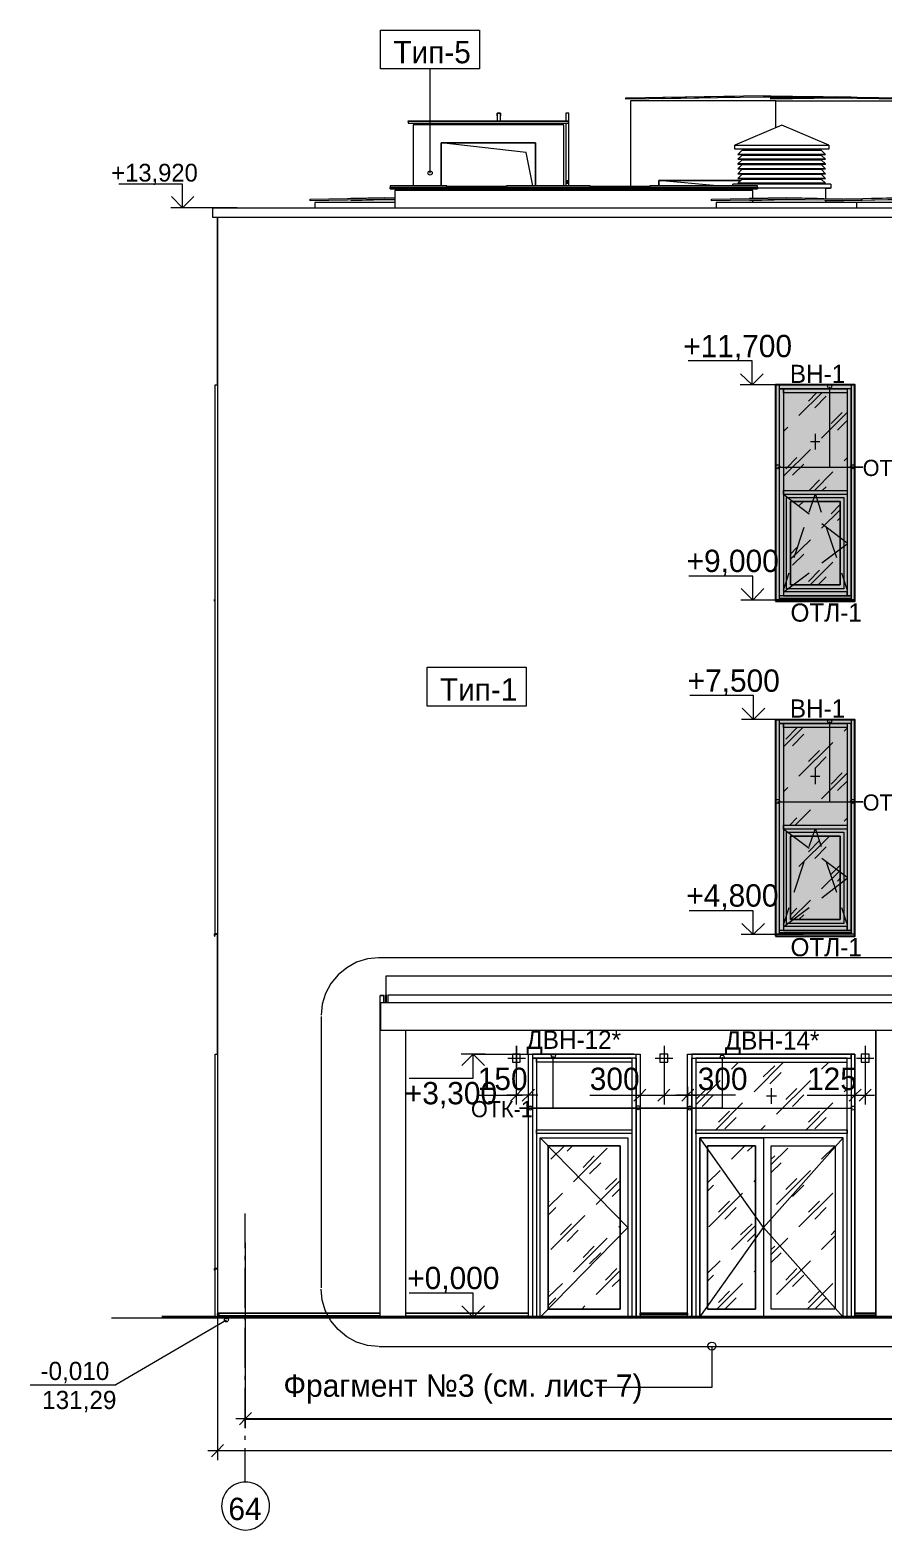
# Model space of a CAD drawing. Header units: millimetres. Extents: x 2294 to 908349, y -83289 to 219220.
# Drawn here: x 311708 to 322409, y 90646 to 109470 of the extents above; entities that cross this region are included whole.
import ezdxf

# ---------------------------------------------------------------- set-up
doc = ezdxf.new("R2010")
doc.units = ezdxf.units.MM
doc.layers.add('PDF _Геометрия', color=7, linetype='Continuous')
doc.layers.add('PDF _Текст', color=7, linetype='Continuous')

msp = doc.modelspace()

# ---------------------------------------------------------------- hatches: boundary and pattern name
at = {"transparency": 33554551}
h = msp.add_hatch(color=3, dxfattribs=at)
h.dxf.hatch_style = 1
h.paths.add_polyline_path([(321059.1, 102303.7), (322058.1, 102303.7), (322058.1, 105017.1), (321059.1, 105017.1)])
h = msp.add_hatch(color=3, dxfattribs=at)
h.dxf.hatch_style = 1
h.paths.add_polyline_path([(321059.1, 98100.2), (322058.1, 98100.2), (322058.1, 100813.6), (321059.1, 100813.6)])

# ---------------------------------------------------------------- linework, layer by layer
for points in [[(321059.1, 102303.7), (322058.1, 102303.7), (322058.1, 105017.1), (321059.1, 105017.1)], [(321059.1, 98100.2), (322058.1, 98100.2), (322058.1, 100813.6), (321059.1, 100813.6)]]:
    msp.add_lwpolyline(points, close=True)
msp.add_lwpolyline([(314408.9, 92042.7), (340708.9, 92042.7)])
at = {"layer": 'PDF _Геометрия', "lineweight": 9}
for points in [[(316106.4, 109470.2), (317346.7, 109470.2), (317346.7, 108983.4), (316106.4, 108983.4)], [(319183.8, 108619.4), (320906.7, 108649), (321004, 108644.8), (321816.8, 108632.1), (322625.3, 108619.4), (322625.3, 108602.5), (321816.8, 108615.2), (321004, 108602.5), (321004, 108619.4), (321816.8, 108632.1), (321147.9, 108623.6), (321004, 108627.9), (320906.7, 108627.9), (319183.8, 108602.5)], [(318464.2, 108323.1), (316453.5, 108323.1), (316453.5, 108331.5), (318464.2, 108331.5)], [(316868.3, 108052.2), (316868.3, 107514.6), (316868.3, 108052.2), (318049.3, 108052.2), (318049.3, 107514.6), (318049.3, 108052.2)], [(320551.1, 108026.8), (321727.9, 108026.8), (321727.9, 107976), (320551.1, 107976)], [(320834.7, 107976), (320834.7, 107959)], [(320834.7, 107908.2), (320834.7, 107895.5)], [(320923.6, 107895.5), (320923.6, 107908.2)], [(321355.4, 107976), (321355.4, 107959)], [(321355.4, 107908.2), (321355.4, 107895.5)], [(321448.5, 107895.5), (321448.5, 107908.2)], [(320589.2, 107789.7), (320589.2, 107785.5), (321689.8, 107785.5), (321689.8, 107789.7)], [(320834.7, 107849), (320834.7, 107836.3)], [(320834.7, 107785.5), (320834.7, 107777)], [(320834.7, 107726.2), (320834.7, 107717.7)], [(320923.6, 107836.3), (320923.6, 107849)], [(320923.6, 107777), (320923.6, 107785.5)], [(320923.6, 107717.7), (320923.6, 107726.2)], [(321355.4, 107849), (321355.4, 107836.3)], [(321355.4, 107785.5), (321355.4, 107777)], [(321355.4, 107726.2), (321355.4, 107717.7)], [(321448.5, 107836.3), (321448.5, 107849)], [(321448.5, 107777), (321448.5, 107785.5)], [(321448.5, 107717.7), (321448.5, 107726.2)], [(316224.9, 107497.6), (320834.7, 107497.6), (320834.7, 107514.6), (319484.4, 107514.6), (319484.4, 107506.1), (318735.1, 107506.1), (318735.1, 107514.6), (317685.3, 107514.6), (317685.3, 107506.1), (316936.1, 107506.1), (316936.1, 107514.6), (316224.9, 107514.6)], [(318468.4, 107552.7), (318468.4, 107569.6), (318468.4, 107573.8), (318464.2, 107573.8), (318464.2, 107578.1), (318438.8, 107578.1), (318434.6, 107578.1), (318434.6, 107573.8), (318430.3, 107573.8), (318430.3, 107569.6), (318430.3, 107552.7), (318434.6, 107548.4), (318438.8, 107548.4), (318464.2, 107548.4), (318468.4, 107548.4)], [(318434.6, 107569.6), (318434.6, 107573.8), (318438.8, 107573.8), (318464.2, 107573.8), (318464.2, 107569.6), (318464.2, 107552.7), (318438.8, 107552.7), (318434.6, 107552.7)], [(319598.6, 107582.3), (319598.6, 107514.6), (319598.6, 107582.3), (320623, 107582.3)], [(320834.7, 107666.9), (320834.7, 107658.5)], [(320834.7, 107607.7), (320834.7, 107595)], [(320923.6, 107658.5), (320923.6, 107666.9)], [(320923.6, 107595), (320923.6, 107607.7)], [(321355.4, 107666.9), (321355.4, 107658.5)], [(321355.4, 107607.7), (321355.4, 107595)], [(321448.5, 107658.5), (321448.5, 107666.9)], [(321448.5, 107595), (321448.5, 107607.7)], [(316284.2, 107357.9), (316161.4, 107362.2)], [(316161.4, 107341), (316284.2, 107336.8)], [(316868.3, 107455.3), (316868.3, 107476.5)], [(318049.3, 107476.5), (318049.3, 107455.3)], [(319598.6, 107455.3), (319598.6, 107476.5)], [(321986.1, 104966.3), (321135.2, 104966.3), (321109.8, 104966.3), (321109.8, 105017.1), (321135.2, 105017.1), (321986.1, 105017.1), (322011.5, 105017.1), (322011.5, 104966.3)], [(321960.7, 104915.5), (321160.6, 104915.5), (321160.6, 104966.3), (321960.7, 104966.3)], [(321960.7, 103641.3), (321160.6, 103641.3), (321160.6, 103692.1), (321960.7, 103692.1)], [(321198.7, 103603.2), (321918.4, 103603.2), (321918.4, 102456.1), (321198.7, 102456.1)], [(321918.4, 103603.2), (321918.4, 102456.1), (321198.7, 102456.1), (321198.7, 103603.2)], [(321871.8, 103552.4), (321249.5, 103552.4), (321249.5, 102506.8), (321871.8, 102506.8)], [(321249.5, 102506.8), (321249.5, 103552.4), (321871.8, 103552.4), (321871.8, 102506.8)], [(316690.5, 101474), (317930.8, 101474), (317930.8, 100982.9), (316690.5, 100982.9)], [(321986.1, 100767.1), (321135.2, 100767.1), (321109.8, 100767.1), (321109.8, 100817.9), (321135.2, 100817.9), (321986.1, 100817.9), (322011.5, 100817.9), (322011.5, 100767.1)], [(321960.7, 100716.3), (321160.6, 100716.3), (321160.6, 100767.1), (321960.7, 100767.1)], [(321960.7, 99442.1), (321160.6, 99442.1), (321160.6, 99492.9), (321960.7, 99492.9)], [(321198.7, 99404), (321918.4, 99404), (321918.4, 98256.9), (321198.7, 98256.9)], [(321918.4, 99404), (321918.4, 98256.9), (321198.7, 98256.9), (321198.7, 99404)], [(321871.8, 99353.2), (321249.5, 99353.2), (321249.5, 98307.7), (321871.8, 98307.7)], [(321249.5, 98307.7), (321249.5, 99353.2), (321871.8, 99353.2), (321871.8, 98307.7)], [(314027.9, 98104.5), (314023.7, 98104.5), (314023.7, 98125.6), (314061.8, 98129.9), (314023.7, 98125.6), (314023.7, 98100.2), (314027.9, 98100.2), (314032.2, 98108.7)], [(316148.7, 97355.2), (316102.1, 97355.2)], [(322320.5, 96919.2), (322320.5, 93316.9)], [(317858.9, 96618.7), (317761.5, 96618.7), (317761.5, 96517.1), (317858.9, 96517.1)], [(317960.5, 93316.9), (317960.5, 95640.8), (317960.5, 96542.5), (317960.5, 96618.7), (318011.2, 96618.7), (318011.2, 96542.5), (318011.2, 95640.8), (318011.2, 93316.9)], [(319708.7, 96618.7), (319611.3, 96618.7), (319611.3, 96517.1), (319708.7, 96517.1)], [(322235.8, 96618.7), (322134.2, 96618.7), (322134.2, 96517.1), (322235.8, 96517.1)], [(318062, 96567.9), (319260, 96567.9), (319260, 96517.1), (318062, 96517.1)], [(318062, 95666.2), (319260, 95666.2), (319260, 95619.7), (318062, 95619.7)], [(321960.7, 95619.7), (320060, 95619.7), (320060, 95666.2), (321960.7, 95666.2)], [(318108.6, 95568.9), (319209.2, 95568.9), (319209.2, 93316.9), (318108.6, 93316.9)], [(319111.8, 95467.3), (319111.8, 93418.5), (318210.2, 93418.5), (318210.2, 95467.3)], [(318210.2, 95467.3), (318210.2, 93418.5), (319111.8, 93418.5), (319111.8, 95467.3)], [(320809.3, 95467.3), (320208.2, 95467.3), (320208.2, 93418.5), (320809.3, 93418.5)], [(321909.9, 93316.9), (321909.9, 95568.9), (320910.9, 95568.9), (320910.9, 93316.9)], [(321808.3, 93418.5), (321008.3, 93418.5), (321008.3, 95467.3), (321808.3, 95467.3)], [(314027.9, 93905.3), (314023.7, 93905.3), (314023.7, 93926.4), (314061.8, 93930.7), (314023.7, 93926.4), (314023.7, 93901), (314027.9, 93901), (314032.2, 93909.5)], [(314061.8, 93350.7), (314061.8, 93363.4), (314066, 93367.7), (314061.8, 93367.7), (314061.8, 93346.5), (314066, 93346.5), (314070.3, 93350.7), (314070.3, 93355)], [(314311.6, 93316.9), (314311.6, 93333.8)], [(319361.6, 93367.7), (319958.5, 93367.7)], [(319958.5, 93346.5), (319361.6, 93346.5), (319361.6, 93367.7), (319958.5, 93367.7)]]:
    msp.add_lwpolyline(points, close=True, dxfattribs=at)
for points in [[(316728.6, 107675.4), (316728.6, 108983.4)], [(319649.4, 108627.9), (320551.1, 108640.6)], [(320551.1, 108623.6), (319649.4, 108606.7)], [(321308.8, 108640.6), (322011.5, 108632.1)], [(321063.3, 108581.3), (319243.1, 108581.3), (319243.1, 107506.1)], [(321063.3, 108246.9), (321063.3, 108581.3), (322460.2, 108581.3), (322566, 108581.3), (322566, 107357.9), (322566, 108352.7)], [(322011.5, 108610.9), (321816.8, 108615.2)], [(316453.5, 108323.1), (316453.5, 108301.9), (318464.2, 108301.9), (318464.2, 108323.1)], [(316453.5, 108314.6), (316453.5, 108301.9), (318464.2, 108301.9), (318464.2, 108314.6)], [(318404.9, 107514.6), (318404.9, 108280.7), (316517, 108280.7), (316517, 107514.6)], [(317571, 108395), (317571, 108420.4), (317571, 108424.7), (317575.2, 108424.7), (317579.5, 108424.7), (317575.2, 108424.7), (317571, 108424.7), (317571, 108420.4), (317571, 108331.5)], [(317571, 108301.9), (317571, 108280.7)], [(317609.1, 108331.5), (317609.1, 108420.4), (317609.1, 108424.7), (317604.9, 108424.7), (317600.6, 108424.7), (317579.5, 108424.7), (317600.6, 108424.7), (317604.9, 108424.7), (317609.1, 108424.7), (317609.1, 108420.4), (317609.1, 108395)], [(317609.1, 108280.7), (317609.1, 108301.9)], [(318468.4, 107569.6), (318468.4, 108420.4), (318468.4, 108424.7), (318464.2, 108424.7), (318438.8, 108424.7), (318434.6, 108424.7), (318430.3, 108424.7), (318430.3, 108420.4), (318430.3, 108331.5)], [(318430.3, 108301.9), (318430.3, 107569.6)], [(321727.9, 108026.8), (321139.5, 108276.5), (320551.1, 108026.8)], [(318015.5, 107514.6), (317930.8, 107933.6), (316868.3, 108052.2)], [(321689.8, 107908.2), (321639, 107959), (320640, 107959), (320589.2, 107908.2)], [(320589.2, 107908.2), (321689.8, 107908.2), (320589.2, 107908.2)], [(321689.8, 107849), (321639, 107895.5), (320640, 107895.5), (320589.2, 107849)], [(320923.6, 107959), (320923.6, 107976), (320923.6, 107959)], [(321063.3, 107976), (321063.3, 107959)], [(321063.3, 107908.2), (321063.3, 107895.5)], [(321448.5, 107959), (321448.5, 107976), (321448.5, 107959)], [(320589.2, 107849), (321689.8, 107849), (320589.2, 107849)], [(321689.8, 107789.7), (321639, 107836.3), (320640, 107836.3), (320589.2, 107789.7)], [(321689.8, 107726.2), (321639, 107777), (320640, 107777), (320589.2, 107726.2)], [(320589.2, 107726.2), (321689.8, 107726.2), (320589.2, 107726.2)], [(321689.8, 107666.9), (321639, 107717.7), (320640, 107717.7), (320589.2, 107666.9)], [(321063.3, 107849), (321063.3, 107836.3)], [(321063.3, 107785.5), (321063.3, 107777)], [(321063.3, 107726.2), (321063.3, 107717.7)], [(314307.3, 107239.4), (314108.4, 107239.4), (313621.6, 107239.4), (313621.6, 107535.7), (312821.5, 107535.7)], [(320834.7, 107497.6), (320834.7, 107476.5), (316224.9, 107476.5), (316224.9, 107493.4)], [(316224.9, 107497.6), (316224.9, 107476.5), (320834.7, 107476.5), (320834.7, 107493.4)], [(318430.3, 107662.7), (318430.3, 107637.3), (318430.3, 107514.6)], [(318468.4, 107514.6), (318468.4, 107637.3), (318468.4, 107662.7)], [(320331, 107514.6), (319598.6, 107582.3)], [(321753.3, 107535.7), (320525.7, 107535.7), (320631.5, 107548.4)], [(320525.7, 107514.6), (320525.7, 107535.7)], [(320589.2, 107666.9), (321689.8, 107666.9), (320589.2, 107666.9)], [(321689.8, 107607.7), (321639, 107658.5), (320640, 107658.5), (320589.2, 107607.7)], [(320589.2, 107607.7), (321689.8, 107607.7), (320589.2, 107607.7)], [(321689.8, 107548.4), (321639, 107595), (320640, 107595), (320589.2, 107548.4)], [(320589.2, 107548.4), (321689.8, 107548.4), (320589.2, 107548.4)], [(321647.4, 107548.4), (321753.3, 107535.7), (321753.3, 107484.9), (320834.7, 107484.9)], [(321063.3, 107666.9), (321063.3, 107658.5)], [(321063.3, 107607.7), (321063.3, 107595)], [(315733.9, 107332.5), (316161.4, 107341), (315221.7, 107328.3), (315221.7, 107345.2), (316161.4, 107362.2), (315733.9, 107353.7)], [(316284.2, 107307.1), (315280.9, 107307.1), (315280.9, 107239.4)], [(320775.4, 107353.7), (320775.4, 107455.3), (316284.2, 107455.3), (316284.2, 107239.4)], [(316517, 107476.5), (316517, 107455.3)], [(318028.2, 107455.3), (318023.9, 107476.5)], [(318404.9, 107455.3), (318404.9, 107476.5)], [(318430.3, 107476.5), (318430.3, 107455.3)], [(318468.4, 107455.3), (318468.4, 107476.5)], [(319243.1, 107476.5), (319243.1, 107455.3)], [(320733.1, 107332.5), (321198.7, 107341), (320259, 107328.3), (320259, 107345.2), (321198.7, 107362.2), (320733.1, 107353.7)], [(322079.2, 107239.4), (322079.2, 107307.1), (320318.3, 107307.1), (320318.3, 107239.4)], [(320584.9, 107476.5), (320584.9, 107455.3)], [(320775.4, 107307.1), (320775.4, 107332.5)], [(321584, 107353.7), (321198.7, 107362.2), (322138.5, 107345.2), (322138.5, 107328.3), (321198.7, 107341), (321584, 107336.8)], [(321694, 107353.7), (321694, 107484.9), (321749, 107484.9)], [(321694, 107307.1), (321694, 107332.5)], [(321918.4, 107328.3), (321698.2, 107328.3), (321698.2, 107332.5)], [(323518.5, 107239.4), (323518.5, 107307.1), (321761.7, 107307.1)], [(321918.4, 107349.5), (322638, 107362.2), (322265.5, 107353.7)], [(322265.5, 107336.8), (322638, 107341), (322138.5, 107332.5)], [(313774, 107239.4), (313473.4, 107239.4)], [(314002.5, 107116.7), (314002.5, 107239.4), (365586.6, 107239.4), (365586.6, 107116.7), (314002.5, 107116.7), (314002.5, 107239.4)], [(314061.8, 93918), (314032.2, 93918), (314032.2, 93994.2), (314032.2, 95268.3), (314032.2, 96542.5), (314032.2, 96618.7), (314061.8, 96618.7), (314061.8, 98117.2), (314032.2, 98117.2), (314032.2, 98193.4), (314032.2, 99467.5), (314032.2, 100166), (314032.2, 104940.9), (314032.2, 105017.1), (314061.8, 105017.1), (314061.8, 107116.7), (314061.8, 93367.7), (316102.1, 93367.7), (314083, 93367.7), (316102.1, 93367.7)], [(321537.4, 105017.1), (320987.1, 105017.1), (320767, 105017.1), (320767, 105317.6), (319966.9, 105317.6)], [(320919.4, 105017.1), (320618.8, 105017.1)], [(321109.8, 102324.8), (321109.8, 102392.6), (321109.8, 103666.7), (321109.8, 104966.3), (321160.6, 104966.3), (321160.6, 103666.7), (321160.6, 102367.2), (321109.8, 102367.2), (321109.8, 103666.7), (321109.8, 104940.9), (321109.8, 105017.1), (321059.1, 105017.1), (321059.1, 104940.9), (321059.1, 103666.7), (321059.1, 102392.6), (321059.1, 102316.4), (321059.1, 105017.1), (322058.1, 105017.1), (322058.1, 102316.4), (322058.1, 102392.6), (322058.1, 103666.7), (322058.1, 104940.9), (322058.1, 105017.1), (322011.5, 105017.1), (322011.5, 104940.9), (322011.5, 103666.7), (322011.5, 104966.3), (321960.7, 104966.3), (321960.7, 103666.7), (321960.7, 102367.2), (321960.7, 102418), (321160.6, 102418), (321160.6, 102367.2), (321960.7, 102367.2), (322011.5, 102367.2), (322011.5, 103666.7), (322011.5, 102392.6), (322011.5, 102324.8)], [(321355.4, 104631.8), (321643.2, 104915.5)], [(321473.9, 104813.9), (321575.5, 104915.5)], [(321554.3, 104729.2), (321698.2, 104873.1)], [(321736.3, 104991.7), (321736.3, 103984.2), (322155.4, 103984.2), (322024.2, 103984.2)], [(321639, 104348.2), (321960.7, 104669.9)], [(321757.5, 104530.3), (321897.2, 104669.9)], [(321160.6, 104432.9), (321215.7, 104487.9)], [(321837.9, 104449.8), (321960.7, 104568.3)], [(321499.3, 104305.9), (321617.8, 104305.9)], [(321558.6, 104403.3), (321558.6, 104204.3)], [(321160.6, 103869.9), (321499.3, 104204.3)], [(321190.3, 103963), (321330, 104106.9)], [(321922.6, 104064.6), (321960.7, 104102.7)], [(321084.4, 103984.2), (322155.4, 103984.2)], [(321274.9, 103882.6), (321414.6, 104022.3)], [(321550.1, 103692.1), (321778.7, 103924.9)], [(321482.4, 103692.1), (321613.6, 103823.3)], [(321647.4, 103692.1), (321698.2, 103738.7)], [(321164.9, 103641.3), (321482.4, 103400)], [(321355.4, 103497.4), (321410.4, 103552.4)], [(321482.4, 103421.2), (321558.6, 103641.3)], [(321562.8, 103641.3), (321634.7, 103421.2)], [(321639, 103218), (321871.8, 103446.6)], [(321757.5, 103400), (321871.8, 103514.3)], [(321837.9, 103315.4), (321871.8, 103349.2)], [(321296.1, 102849.7), (321418.9, 103230.7)], [(321643.2, 103277.3), (321960.7, 103036)], [(321698.2, 103230.7), (321825.2, 102849.7)], [(321249.5, 102828.6), (321499.3, 103074.1)], [(321249.5, 102892.1), (321330, 102976.7)], [(321643.2, 102782), (321960.7, 103023.3)], [(321274.9, 102752.4), (321414.6, 102892.1)], [(321495.1, 102506.8), (321778.7, 102790.5)], [(321550.1, 102316.4), (320987.1, 102316.4), (320775.4, 102316.4), (320775.4, 102616.9), (319975.4, 102616.9)], [(321160.6, 102439.1), (321232.6, 102659.2)], [(321164.9, 102418), (321482.4, 102659.2)], [(321473.9, 102549.2), (321613.6, 102693.1)], [(321596.6, 102506.8), (321698.2, 102608.4)], [(321888.7, 102659.2), (321960.7, 102439.1)], [(314032.2, 102329.1), (314023.7, 102324.8), (314023.7, 102303.7), (314023.7, 102324.8), (314032.2, 102324.8)], [(314032.2, 102307.9), (314027.9, 102303.7), (314023.7, 102303.7), (314027.9, 102303.7), (314032.2, 102303.7)], [(320927.8, 102316.4), (320627.3, 102316.4)], [(322058.1, 102307.9), (322058.1, 102303.7), (321059.1, 102303.7), (321059.1, 102324.8), (321059.1, 102329.1)], [(321059.1, 102324.8), (322058.1, 102324.8)], [(321059.1, 102303.7), (321059.1, 102307.9)], [(322011.5, 102367.2), (321109.8, 102367.2)], [(322011.5, 102337.5), (321109.8, 102337.5), (322011.5, 102337.5)], [(322011.5, 102337.5), (321109.8, 102337.5)], [(322058.1, 102329.1), (322058.1, 102324.8), (322058.1, 102303.7)], [(321571.3, 100817.9), (321025.2, 100817.9), (320783.9, 100817.9), (320783.9, 101118.4), (319988.1, 101118.4)], [(320936.3, 100817.9), (320635.7, 100817.9)], [(321109.8, 98125.6), (321109.8, 98193.4), (321109.8, 99467.5), (321109.8, 100767.1), (321160.6, 100767.1), (321160.6, 99467.5), (321160.6, 98168), (321109.8, 98168), (321109.8, 99467.5), (321109.8, 100741.7), (321109.8, 100817.9), (321059.1, 100817.9), (321059.1, 100741.7), (321059.1, 99467.5), (321059.1, 98193.4), (321059.1, 98117.2), (321059.1, 100817.9), (322058.1, 100817.9), (322058.1, 98117.2), (322058.1, 98193.4), (322058.1, 99467.5), (322058.1, 100741.7), (322058.1, 100817.9), (322011.5, 100817.9), (322011.5, 100741.7), (322011.5, 99467.5), (322011.5, 100767.1), (321960.7, 100767.1), (321960.7, 99467.5), (321960.7, 98168), (321960.7, 98218.8), (321160.6, 98218.8), (321160.6, 98168), (321960.7, 98168), (322011.5, 98168), (322011.5, 99467.5), (322011.5, 98193.4), (322011.5, 98125.6)], [(321160.6, 100475), (321401.9, 100716.3)], [(321190.3, 100572.3), (321330, 100712)], [(321736.3, 100792.5), (321736.3, 99785), (322155.4, 99785), (322024.2, 99785)], [(321274.9, 100487.7), (321414.6, 100631.6)], [(321355.4, 100106.7), (321778.7, 100530)], [(321922.6, 100669.7), (321960.7, 100707.8)], [(321473.9, 100288.7), (321613.6, 100428.4)], [(321554.3, 100204.1), (321698.2, 100348)], [(321558.6, 100204.1), (321558.6, 100005.1)], [(321757.5, 100005.1), (321897.2, 100149)], [(321160.6, 99907.8), (321215.7, 99962.8)], [(321499.3, 100106.7), (321617.8, 100106.7)], [(321639, 99823.1), (321960.7, 100144.8)], [(321837.9, 99924.7), (321960.7, 100043.2)], [(321084.4, 99785), (322155.4, 99785)], [(321241.1, 99492.9), (321330, 99581.8)], [(321308.8, 99492.9), (321499.3, 99683.4)], [(321164.9, 99442.1), (321482.4, 99200.8)], [(321410.4, 99492.9), (321414.6, 99497.1)], [(321482.4, 99222), (321558.6, 99442.1)], [(321562.8, 99442.1), (321634.7, 99222)], [(321922.6, 99539.5), (321960.7, 99577.6)], [(321355.4, 98972.2), (321736.3, 99353.2)], [(321473.9, 99158.5), (321613.6, 99298.2)], [(321554.3, 99073.8), (321698.2, 99217.8)], [(321296.1, 98650.5), (321418.9, 99031.5)], [(321643.2, 99078.1), (321960.7, 98836.8)], [(321698.2, 99031.5), (321825.2, 98650.5)], [(321639, 98692.9), (321871.8, 98921.4)], [(321757.5, 98874.9), (321871.8, 98989.2)], [(321643.2, 98578.6), (321960.7, 98824.1)], [(321837.9, 98790.2), (321871.8, 98824.1)], [(321160.6, 98239.9), (321232.6, 98460)], [(321164.9, 98218.8), (321482.4, 98460)], [(321253.8, 98307.7), (321499.3, 98548.9)], [(321888.7, 98460), (321960.7, 98239.9)], [(321406.2, 98117.2), (320885.5, 98117.2), (320779.7, 98117.2), (320779.7, 98417.7), (319979.6, 98417.7)], [(321249.5, 98366.9), (321330, 98451.6)], [(321355.4, 98307.7), (321414.6, 98366.9)], [(320932.1, 98117.2), (320631.5, 98117.2)], [(322058.1, 98129.9), (322058.1, 98125.6), (322058.1, 98100.2), (321059.1, 98100.2), (321059.1, 98125.6), (321059.1, 98129.9)], [(321059.1, 98125.6), (322058.1, 98125.6)], [(321059.1, 98104.5), (321059.1, 98108.7)], [(322011.5, 98168), (321109.8, 98168)], [(322011.5, 98138.3), (321109.8, 98138.3), (322011.5, 98138.3)], [(322011.5, 98138.3), (321109.8, 98138.3)], [(322058.1, 98108.7), (322058.1, 98104.5)], [(329542.1, 97105.5), (329529.4, 97245.2), (329491.3, 97380.6), (329423.6, 97503.4), (329334.7, 97613.4), (329224.6, 97702.3), (329097.6, 97770.1), (328962.2, 97812.4), (328822.5, 97825.1), (316081, 97825.1), (315941.3, 97812.4), (315805.8, 97770.1), (315683.1, 97702.3), (315573, 97613.4), (315484.1, 97503.4), (315416.4, 97380.6), (315374.1, 97245.2), (315361.4, 97105.5)], [(316178.3, 97363.7), (316169.9, 97363.7), (316169.9, 97262.1), (316169.9, 97363.7), (316178.3, 97363.7), (316178.3, 97262.1), (316178.3, 97600.7), (328627.8, 97600.7), (328627.8, 97363.7), (328632, 97363.7), (328632, 97609.2), (328640.5, 97609.2), (328640.5, 97363.7)], [(316102.1, 93418.5), (316102.1, 97355.2)], [(316148.7, 97262.1), (316148.7, 97355.2)], [(316199.5, 97262.1), (316199.5, 97363.7), (328678.6, 97363.7), (328678.6, 97355.2), (328712.4, 97355.2), (328670.1, 97355.2), (328670.1, 97262.1)], [(316102.1, 93316.9), (316102.1, 97181.7), (316106.4, 97181.7), (316106.4, 96919.2), (316419.6, 96919.2), (316419.6, 93316.9)], [(316106.4, 96919.2), (328712.4, 96919.2), (328712.4, 97262.1), (316106.4, 97262.1), (316106.4, 97181.7)], [(315361.4, 97088.5), (315361.4, 93685.2)], [(316419.6, 93367.7), (317960.5, 93367.7), (316419.6, 93367.7), (317960.5, 93367.7), (317960.5, 96618.7), (319361.6, 96618.7), (319361.6, 93367.7), (319958.5, 93367.7), (319958.5, 96618.7), (322058.1, 96618.7), (322058.1, 93367.7), (322320.5, 93367.7), (322058.1, 93367.7), (322320.5, 93367.7), (322058.1, 93367.7), (322058.1, 93346.5), (322320.5, 93346.5)], [(316466.2, 96318.1), (317266.2, 96318.1), (317266.2, 96618.7), (317850.4, 96618.7), (318011.2, 96618.7), (318011.2, 96567.9), (318062, 96567.9), (318062, 95640.8), (318062, 93316.9)], [(317418.6, 96618.7), (317118.1, 96618.7)], [(317812.3, 95983.7), (317812.3, 96102.2), (317812.3, 96720.3), (317812.3, 96419.7)], [(319983.9, 95941.4), (317850.4, 95941.4), (318269.5, 95941.4), (318269.5, 96597.5)], [(320390.2, 96580.6), (320390.2, 95941.4), (317850.4, 95941.4), (322028.4, 95941.4)], [(319285.4, 96618.7), (318036.6, 96618.7), (318011.2, 96618.7)], [(319298.1, 96567.9), (319310.8, 96567.9), (319310.8, 95640.8), (319310.8, 96542.5), (319310.8, 96618.7), (319361.6, 96618.7), (319361.6, 96542.5), (319361.6, 95640.8), (319361.6, 93316.9), (319310.8, 93316.9), (319310.8, 95640.8), (319310.8, 93316.9)], [(319662.1, 96720.3), (319662.1, 96419.7), (319662.1, 96102.2), (320081.2, 96102.2)], [(320009.3, 93316.9), (320009.3, 95640.8), (320009.3, 93316.9), (319958.5, 93316.9), (319958.5, 95640.8), (319958.5, 96542.5), (319958.5, 96618.7), (320009.3, 96618.7), (320009.3, 96542.5), (320009.3, 95640.8), (320009.3, 96567.9), (320034.7, 96567.9), (321986.1, 96567.9), (322011.5, 96567.9), (322011.5, 96618.7), (321986.1, 96618.7), (320034.7, 96618.7), (320009.3, 96618.7), (320009.3, 96567.9), (320060, 96567.9), (320060, 95640.8), (320060, 93316.9)], [(321960.7, 93316.9), (321960.7, 95640.8), (321960.7, 96567.9), (320060, 96567.9), (320060, 96517.1), (321960.7, 96517.1), (321960.7, 96567.9), (322011.5, 96567.9), (322011.5, 95640.8), (322011.5, 93316.9), (322058.1, 93316.9), (322058.1, 95640.8), (322058.1, 96542.5), (322058.1, 96618.7), (322011.5, 96618.7), (322011.5, 96542.5), (322011.5, 95640.8), (322011.5, 93316.9)], [(322185, 96720.3), (322185, 96419.7), (322185, 96102.2), (322185, 95983.7)], [(317702.2, 96567.9), (317922.4, 96567.9)], [(319285.4, 96567.9), (318036.6, 96567.9), (318011.2, 96567.9), (318011.2, 95640.8), (318011.2, 93316.9)], [(319310.8, 96567.9), (319260, 96567.9), (319260, 95640.8), (319260, 93316.9)], [(319552.1, 96567.9), (319772.2, 96567.9)], [(320508.8, 96428.2), (320597.6, 96517.1)], [(320792.4, 96144.6), (321160.6, 96517.1)], [(320906.7, 96330.8), (321050.6, 96470.5)], [(320991.3, 96246.2), (321131, 96385.8)], [(321639, 96428.2), (321727.9, 96517.1)], [(322075, 96567.9), (322295.1, 96567.9)], [(317960.5, 95996.4), (317960.5, 96102.2), (317960.5, 96220.8)], [(319361.6, 96208.1), (319361.6, 96102.2), (319361.6, 95983.7)], [(319958.5, 96208.1), (319958.5, 96102.2), (319958.5, 95983.7)], [(320060, 95979.5), (320364.8, 96288.5)], [(321071.7, 95865.2), (321499.3, 96288.5)], [(322058.1, 96208.1), (322058.1, 96102.2), (322058.1, 95983.7)], [(317325.5, 96102.2), (317748.8, 96102.2), (317884.3, 96102.2)], [(318079, 96102.2), (317689.5, 96102.2)], [(318730.9, 96102.2), (319205, 96102.2), (319509.8, 96102.2)], [(319238.8, 96102.2), (319662.1, 96102.2), (319662.1, 95983.7)], [(320559.5, 96102.2), (320085.4, 96102.2), (319810.3, 96102.2)], [(320060, 96047.2), (320199.7, 96186.9)], [(320140.5, 95962.5), (320284.4, 96106.5)], [(320314, 95666.2), (320648.4, 96004.9)], [(320949, 96093.8), (321071.7, 96093.8)], [(321008.3, 96191.1), (321008.3, 95992.2)], [(321190.3, 96047.2), (321330, 96186.9)], [(321274.9, 95962.5), (321414.6, 96106.5)], [(321444.3, 95666.2), (321778.7, 96004.9)], [(321457, 96102.2), (321884.5, 96102.2), (322121.5, 96102.2)], [(321922.6, 96144.6), (321960.7, 96182.7)], [(321939.5, 96102.2), (322303.6, 96102.2)], [(317981.6, 95941.4), (317850.4, 95941.4), (319336.2, 95941.4)], [(320343.7, 95763.6), (320483.4, 95903.3)], [(320424.1, 95678.9), (320568, 95822.8)], [(321473.9, 95763.6), (321613.6, 95903.3)], [(321554.3, 95678.9), (321698.2, 95822.8)], [(314159.2, 93333.8), (314159.2, 93316.9), (314032.2, 93316.9), (314032.2, 93926.4), (314032.2, 95640.8)], [(320877, 95666.2), (320932.1, 95721.3)], [(318108.6, 95568.9), (319209.2, 94442.9), (318108.6, 93316.9), (318108.6, 95568.9), (319209.2, 95568.9), (319209.2, 93316.9)], [(318244.1, 95297.9), (318413.4, 95467.3)], [(318447.3, 95399.5), (318515, 95467.3)], [(321909.9, 95568.9), (320910.9, 94442.9), (321909.9, 93316.9), (321909.9, 95568.9), (320110.8, 95568.9), (320110.8, 93316.9), (320110.8, 95568.9), (320910.9, 95568.9), (320910.9, 93316.9), (320110.8, 93316.9), (320910.9, 94442.9), (320110.8, 95568.9)], [(320508.8, 95297.9), (320678.1, 95467.3)], [(320707.7, 95399.5), (320779.7, 95467.3)], [(321639, 95297.9), (321808.3, 95467.3)], [(318527.7, 95014.3), (318951, 95437.6)], [(318646.2, 95196.4), (318785.9, 95340.3)], [(318726.6, 95115.9), (318870.6, 95255.6)], [(321008.3, 95234.5), (321215.7, 95437.6)], [(321008.3, 95297.9), (321050.6, 95340.3)], [(321008.3, 95132.9), (321131, 95255.6)], [(320208.2, 95001.6), (320364.8, 95158.3)], [(321071.7, 94730.7), (321499.3, 95158.3)], [(318811.3, 94730.7), (319111.8, 95031.3)], [(318929.8, 94917), (319069.5, 95056.7)], [(319010.2, 94832.3), (319111.8, 94929.7)], [(320208.2, 94900), (320284.4, 94972)], [(320792.4, 95014.3), (320809.3, 95035.5)], [(321190.3, 94917), (321330, 95056.7)], [(321274.9, 94832.3), (321414.6, 94972)], [(318210.2, 94696.9), (318388, 94874.6)], [(318210.2, 94764.6), (318222.9, 94773)], [(318210.2, 94595.3), (318303.3, 94692.6)], [(320225.1, 94451.3), (320648.4, 94874.6)], [(320343.7, 94633.4), (320483.4, 94773)], [(320424.1, 94548.7), (320568, 94692.6)], [(321355.4, 94451.3), (321778.7, 94874.6)], [(321473.9, 94633.4), (321613.6, 94773)], [(321554.3, 94548.7), (321698.2, 94692.6)], [(314408.9, 94184.7), (314408.9, 94616.4)], [(318244.1, 94167.7), (318667.4, 94591)], [(318362.6, 94349.7), (318502.3, 94489.4)], [(318447.3, 94265.1), (318586.9, 94409)], [(319094.9, 94451.3), (319111.8, 94464)], [(320508.8, 94167.7), (320809.3, 94468.3)], [(320623, 94349.7), (320767, 94489.4)], [(320707.7, 94265.1), (320809.3, 94366.7)], [(321639, 94167.7), (321808.3, 94337)], [(321757.5, 94349.7), (321808.3, 94404.8)], [(314408.9, 94248.1), (314408.9, 92042.7), (314408.9, 91924.2)], [(318527.7, 93884.1), (318951, 94307.4)], [(318646.2, 94066.1), (318785.9, 94205.8)], [(318726.6, 93985.7), (318870.6, 94125.4)], [(321008.3, 94104.2), (321215.7, 94307.4)], [(321008.3, 94167.7), (321050.6, 94205.8)], [(321008.3, 94002.6), (321131, 94125.4)], [(314408.9, 94032.3), (314408.9, 94087.3)], [(314408.9, 93435.4), (314408.9, 93934.9)], [(320208.2, 93867.2), (320364.8, 94023.8)], [(321071.7, 93600.5), (321499.3, 94023.8)], [(318811.3, 93600.5), (319111.8, 93901)], [(318929.8, 93782.5), (319069.5, 93926.4)], [(319010.2, 93702.1), (319111.8, 93799.4)], [(320208.2, 93769.8), (320284.4, 93841.8)], [(320792.4, 93884.1), (320809.3, 93901)], [(321190.3, 93782.5), (321330, 93926.4)], [(321274.9, 93702.1), (321414.6, 93841.8)], [(316081, 92948.6), (315941.3, 92961.3), (315805.8, 93003.6), (315683.1, 93071.4), (315573, 93160.3), (315484.1, 93270.3), (315416.4, 93393.1), (315374.1, 93528.5), (315361.4, 93668.2)], [(317880, 93316.9), (317634.5, 93316.9), (317266.2, 93316.9), (317266.2, 93617.4), (316466.2, 93617.4)], [(318210.2, 93566.6), (318388, 93740.2)], [(318210.2, 93630.1), (318222.9, 93642.8)], [(318210.2, 93465), (318303.3, 93558.2)], [(320326.7, 93418.5), (320648.4, 93740.2)], [(320343.7, 93498.9), (320483.4, 93642.8)], [(320424.1, 93418.5), (320568, 93558.2)], [(321457, 93418.5), (321778.7, 93740.2)], [(321473.9, 93498.9), (321613.6, 93642.8)], [(321554.3, 93418.5), (321698.2, 93558.2)], [(318629.3, 93418.5), (318667.4, 93460.8)], [(312732.6, 93308.4), (420624.8, 93308.4)], [(314171.9, 93278.8), (312783.4, 92466)], [(314061.8, 93367.7), (314061.8, 91640.6), (314061.8, 91522.1)], [(314061.8, 93350.7), (314061.8, 93350.7)], [(314083, 93367.7), (314066, 93367.7), (314083, 93367.7)], [(314066, 93367.7), (314066, 93367.7)], [(316102.1, 93333.8), (314083, 93333.8), (314083, 93367.7)], [(314408.9, 93278.8), (314408.9, 93333.8)], [(314408.9, 92681.9), (314408.9, 93181.4)], [(316419.6, 93333.8), (317960.5, 93333.8)], [(317418.6, 93316.9), (317118.1, 93316.9)], [(316089.4, 92948.6), (328809.8, 92948.6)], [(320263.2, 92952.8), (320263.2, 92432.2), (318828.2, 92432.2), (318819.8, 92432.2)], [(312783.4, 92461.8), (311708.2, 92461.8)], [(314408.9, 92529.5), (314408.9, 92580.3)], [(314408.9, 91928.4), (314408.9, 92427.9)], [(418021.5, 92042.7), (392000.9, 92042.7), (365705.1, 92042.7), (365256.4, 92042.7), (340958.7, 92042.7), (340708.9, 92042.7), (314290.4, 92042.7)], [(314408.9, 91776), (314408.9, 91826.8)], [(418351.7, 91640.6), (313939, 91640.6)], [(314408.9, 91242.7), (314408.9, 91674.4)]]:
    msp.add_lwpolyline(points, dxfattribs=at)
at = {"layer": 'PDF _Геометрия', "lineweight": 18}
for points in [[(313765.5, 107379.1), (313621.6, 107239.4), (313481.9, 107379.1)], [(320906.7, 105156.7), (320767, 105017.1), (320623, 105156.7)], [(320915.1, 102460.3), (320775.4, 102316.4), (320631.5, 102460.3)], [(320927.8, 100957.5), (320783.9, 100817.9), (320644.2, 100957.5)], [(320923.6, 98256.9), (320779.7, 98117.2), (320640, 98256.9)], [(317126.5, 96474.7), (317266.2, 96618.7), (317410.2, 96474.7)], [(317736.1, 96026), (317812.3, 96102.2), (317884.3, 96178.4)], [(317884.3, 96026), (317960.5, 96102.2), (318036.6, 96178.4)], [(319433.6, 96178.4), (319361.6, 96102.2), (319285.4, 96026)], [(319734.1, 96178.4), (319662.1, 96102.2), (319585.9, 96026)], [(320034.7, 96178.4), (319958.5, 96102.2), (319886.5, 96026)], [(322134.2, 96178.4), (322058.1, 96102.2), (321986.1, 96026)], [(322261.2, 96178.4), (322185, 96102.2), (322108.8, 96026)], [(317410.2, 93460.8), (317266.2, 93316.9), (317126.5, 93460.8)], [(314337, 91966.5), (314408.9, 92042.7), (314485.1, 92118.9)], [(313985.6, 91564.4), (314061.8, 91640.6), (314133.8, 91716.8)]]:
    msp.add_lwpolyline(points, dxfattribs=at)
at = {"layer": 'PDF _Геометрия', "color": 171, "lineweight": 9, "true_color": 0x8080ff}
for points in [[(320208.2, 95467.3), (320809.3, 95467.3), (320809.3, 93418.5), (320208.2, 93418.5)], [(321008.3, 93418.5), (321008.3, 95467.3), (321808.3, 95467.3), (321808.3, 93418.5)]]:
    msp.add_lwpolyline(points, close=True, dxfattribs=at)
at = {"layer": 'PDF _Геометрия', "lineweight": 40}
msp.add_lwpolyline([(418889.3, 93316.9), (313363.3, 93316.9)], dxfattribs=at)
at = {"layer": 'PDF _Геометрия', "lineweight": 18}
msp.add_lwpolyline([(314413.1, 91246.9, 0.4225352), (314112.6, 90946.4, 0.4172634), (314413.1, 90645.8, 0.4119718), (314713.7, 90946.4, 0.4172634)], format="xyb", close=True, dxfattribs=at)
at = {"layer": 'PDF _Геометрия', "lineweight": 9}
for points in [[(316703.2, 107675.4), (316703.2, 107692.3), (316711.7, 107700.8), (316728.6, 107700.8)], [(316703.2, 107675.4), (316703.2, 107692.3), (316711.7, 107700.8), (316728.6, 107700.8)], [(316728.6, 107700.8), (316741.3, 107700.8), (316754, 107692.3), (316754, 107675.4)], [(316728.6, 107700.8), (316741.3, 107700.8), (316754, 107692.3), (316754, 107675.4)], [(316728.6, 107650), (316711.7, 107650), (316703.2, 107662.7), (316703.2, 107675.4)], [(316728.6, 107650), (316711.7, 107650), (316703.2, 107662.7), (316703.2, 107675.4)], [(316754, 107675.4), (316754, 107662.7), (316741.3, 107650), (316728.6, 107650)], [(316754, 107675.4), (316754, 107662.7), (316741.3, 107650), (316728.6, 107650)], [(321715.2, 104995.9), (321715.2, 105008.6), (321723.6, 105017.1), (321740.6, 105017.1)], [(321715.2, 104995.9), (321715.2, 105008.6), (321723.6, 105017.1), (321740.6, 105017.1)], [(321740.6, 104970.5), (321723.6, 104970.5), (321715.2, 104983.2), (321715.2, 104995.9)], [(321740.6, 104970.5), (321723.6, 104970.5), (321715.2, 104983.2), (321715.2, 104995.9)], [(321740.6, 105017.1), (321753.3, 105017.1), (321766, 105008.6), (321766, 104995.9)], [(321740.6, 105017.1), (321753.3, 105017.1), (321766, 105008.6), (321766, 104995.9)], [(321766, 104995.9), (321766, 104983.2), (321753.3, 104970.5), (321740.6, 104970.5)], [(321766, 104995.9), (321766, 104983.2), (321753.3, 104970.5), (321740.6, 104970.5)], [(321063.3, 103988.4), (321063.3, 104005.4), (321071.7, 104013.8), (321088.7, 104013.8)], [(321063.3, 103988.4), (321063.3, 104005.4), (321071.7, 104013.8), (321088.7, 104013.8)], [(321088.7, 103963), (321071.7, 103963), (321063.3, 103975.7), (321063.3, 103988.4)], [(321088.7, 103963), (321071.7, 103963), (321063.3, 103975.7), (321063.3, 103988.4)], [(321088.7, 104013.8), (321101.4, 104013.8), (321114.1, 104005.4), (321114.1, 103988.4)], [(321088.7, 104013.8), (321101.4, 104013.8), (321114.1, 104005.4), (321114.1, 103988.4)], [(321114.1, 103988.4), (321114.1, 103975.7), (321101.4, 103963), (321088.7, 103963)], [(321114.1, 103988.4), (321114.1, 103975.7), (321101.4, 103963), (321088.7, 103963)], [(322003, 103988.4), (322003, 104005.4), (322011.5, 104013.8), (322028.4, 104013.8)], [(322003, 103988.4), (322003, 104005.4), (322011.5, 104013.8), (322028.4, 104013.8)], [(322028.4, 103963), (322011.5, 103963), (322003, 103975.7), (322003, 103988.4)], [(322028.4, 103963), (322011.5, 103963), (322003, 103975.7), (322003, 103988.4)], [(322028.4, 104013.8), (322041.1, 104013.8), (322053.8, 104005.4), (322053.8, 103988.4)], [(322028.4, 104013.8), (322041.1, 104013.8), (322053.8, 104005.4), (322053.8, 103988.4)], [(322053.8, 103988.4), (322053.8, 103975.7), (322041.1, 103963), (322028.4, 103963)], [(322053.8, 103988.4), (322053.8, 103975.7), (322041.1, 103963), (322028.4, 103963)], [(321715.2, 100796.7), (321715.2, 100809.4), (321723.6, 100817.9), (321740.6, 100817.9)], [(321715.2, 100796.7), (321715.2, 100809.4), (321723.6, 100817.9), (321740.6, 100817.9)], [(321740.6, 100771.3), (321723.6, 100771.3), (321715.2, 100784), (321715.2, 100796.7)], [(321740.6, 100771.3), (321723.6, 100771.3), (321715.2, 100784), (321715.2, 100796.7)], [(321740.6, 100817.9), (321753.3, 100817.9), (321766, 100809.4), (321766, 100796.7)], [(321740.6, 100817.9), (321753.3, 100817.9), (321766, 100809.4), (321766, 100796.7)], [(321766, 100796.7), (321766, 100784), (321753.3, 100771.3), (321740.6, 100771.3)], [(321766, 100796.7), (321766, 100784), (321753.3, 100771.3), (321740.6, 100771.3)], [(321063.3, 99789.2), (321063.3, 99806.2), (321071.7, 99814.6), (321088.7, 99814.6)], [(321063.3, 99789.2), (321063.3, 99806.2), (321071.7, 99814.6), (321088.7, 99814.6)], [(321088.7, 99763.8), (321071.7, 99763.8), (321063.3, 99776.5), (321063.3, 99789.2)], [(321088.7, 99763.8), (321071.7, 99763.8), (321063.3, 99776.5), (321063.3, 99789.2)], [(321088.7, 99814.6), (321101.4, 99814.6), (321114.1, 99806.2), (321114.1, 99789.2)], [(321088.7, 99814.6), (321101.4, 99814.6), (321114.1, 99806.2), (321114.1, 99789.2)], [(321114.1, 99789.2), (321114.1, 99776.5), (321101.4, 99763.8), (321088.7, 99763.8)], [(321114.1, 99789.2), (321114.1, 99776.5), (321101.4, 99763.8), (321088.7, 99763.8)], [(322003, 99789.2), (322003, 99806.2), (322011.5, 99814.6), (322028.4, 99814.6)], [(322003, 99789.2), (322003, 99806.2), (322011.5, 99814.6), (322028.4, 99814.6)], [(322028.4, 99763.8), (322011.5, 99763.8), (322003, 99776.5), (322003, 99789.2)], [(322028.4, 99763.8), (322011.5, 99763.8), (322003, 99776.5), (322003, 99789.2)], [(322028.4, 99814.6), (322041.1, 99814.6), (322053.8, 99806.2), (322053.8, 99789.2)], [(322028.4, 99814.6), (322041.1, 99814.6), (322053.8, 99806.2), (322053.8, 99789.2)], [(322053.8, 99789.2), (322053.8, 99776.5), (322041.1, 99763.8), (322028.4, 99763.8)], [(322053.8, 99789.2), (322053.8, 99776.5), (322041.1, 99763.8), (322028.4, 99763.8)], [(318248.3, 96597.5), (318248.3, 96614.4), (318256.8, 96622.9), (318273.7, 96622.9)], [(318248.3, 96597.5), (318248.3, 96614.4), (318256.8, 96622.9), (318273.7, 96622.9)], [(318273.7, 96572.1), (318256.8, 96572.1), (318248.3, 96584.8), (318248.3, 96597.5)], [(318273.7, 96572.1), (318256.8, 96572.1), (318248.3, 96584.8), (318248.3, 96597.5)], [(318273.7, 96622.9), (318286.4, 96622.9), (318299.1, 96614.4), (318299.1, 96597.5)], [(318273.7, 96622.9), (318286.4, 96622.9), (318299.1, 96614.4), (318299.1, 96597.5)], [(318299.1, 96597.5), (318299.1, 96584.8), (318286.4, 96572.1), (318273.7, 96572.1)], [(318299.1, 96597.5), (318299.1, 96584.8), (318286.4, 96572.1), (318273.7, 96572.1)], [(320369.1, 96580.6), (320369.1, 96597.5), (320377.5, 96606), (320390.2, 96606)], [(320369.1, 96580.6), (320369.1, 96597.5), (320377.5, 96606), (320390.2, 96606)], [(320390.2, 96555.2), (320377.5, 96555.2), (320369.1, 96567.9), (320369.1, 96580.6)], [(320390.2, 96555.2), (320377.5, 96555.2), (320369.1, 96567.9), (320369.1, 96580.6)], [(320390.2, 96606), (320402.9, 96606), (320415.6, 96597.5), (320415.6, 96580.6)], [(320390.2, 96606), (320402.9, 96606), (320415.6, 96597.5), (320415.6, 96580.6)], [(320415.6, 96580.6), (320415.6, 96567.9), (320402.9, 96555.2), (320390.2, 96555.2)], [(320415.6, 96580.6), (320415.6, 96567.9), (320402.9, 96555.2), (320390.2, 96555.2)], [(317960.5, 95941.4), (317960.5, 95958.3), (317968.9, 95966.8), (317985.8, 95966.8)], [(317960.5, 95941.4), (317960.5, 95958.3), (317968.9, 95966.8), (317985.8, 95966.8)], [(317985.8, 95916), (317968.9, 95916), (317960.5, 95928.7), (317960.5, 95941.4)], [(317985.8, 95916), (317968.9, 95916), (317960.5, 95928.7), (317960.5, 95941.4)], [(317985.8, 95966.8), (317998.5, 95966.8), (318011.2, 95958.3), (318011.2, 95941.4)], [(317985.8, 95966.8), (317998.5, 95966.8), (318011.2, 95958.3), (318011.2, 95941.4)], [(318011.2, 95941.4), (318011.2, 95928.7), (317998.5, 95916), (317985.8, 95916)], [(318011.2, 95941.4), (318011.2, 95928.7), (317998.5, 95916), (317985.8, 95916)], [(319315, 95945.6), (319315, 95962.5), (319323.5, 95971), (319336.2, 95971)], [(319315, 95945.6), (319315, 95962.5), (319323.5, 95971), (319336.2, 95971)], [(319336.2, 95920.2), (319323.5, 95920.2), (319315, 95932.9), (319315, 95945.6)], [(319336.2, 95920.2), (319323.5, 95920.2), (319315, 95932.9), (319315, 95945.6)], [(319336.2, 95971), (319348.9, 95971), (319361.6, 95962.5), (319361.6, 95945.6)], [(319336.2, 95971), (319348.9, 95971), (319361.6, 95962.5), (319361.6, 95945.6)], [(319361.6, 95945.6), (319361.6, 95932.9), (319348.9, 95920.2), (319336.2, 95920.2)], [(319361.6, 95945.6), (319361.6, 95932.9), (319348.9, 95920.2), (319336.2, 95920.2)], [(319958.5, 95941.4), (319958.5, 95958.3), (319966.9, 95966.8), (319983.9, 95966.8)], [(319958.5, 95941.4), (319958.5, 95958.3), (319966.9, 95966.8), (319983.9, 95966.8)], [(319983.9, 95916), (319966.9, 95916), (319958.5, 95928.7), (319958.5, 95941.4)], [(319983.9, 95916), (319966.9, 95916), (319958.5, 95928.7), (319958.5, 95941.4)], [(319983.9, 95966.8), (319996.6, 95966.8), (320009.3, 95958.3), (320009.3, 95941.4)], [(319983.9, 95966.8), (319996.6, 95966.8), (320009.3, 95958.3), (320009.3, 95941.4)], [(320009.3, 95941.4), (320009.3, 95928.7), (319996.6, 95916), (319983.9, 95916)], [(320009.3, 95941.4), (320009.3, 95928.7), (319996.6, 95916), (319983.9, 95916)], [(322007.3, 95941.4), (322007.3, 95958.3), (322015.7, 95966.8), (322028.4, 95966.8)], [(322007.3, 95941.4), (322007.3, 95958.3), (322015.7, 95966.8), (322028.4, 95966.8)], [(322028.4, 95916), (322015.7, 95916), (322007.3, 95928.7), (322007.3, 95941.4)], [(322028.4, 95916), (322015.7, 95916), (322007.3, 95928.7), (322007.3, 95941.4)], [(322028.4, 95966.8), (322041.1, 95966.8), (322053.8, 95958.3), (322053.8, 95941.4)], [(322028.4, 95966.8), (322041.1, 95966.8), (322053.8, 95958.3), (322053.8, 95941.4)], [(322053.8, 95941.4), (322053.8, 95928.7), (322041.1, 95916), (322028.4, 95916)], [(322053.8, 95941.4), (322053.8, 95928.7), (322041.1, 95916), (322028.4, 95916)], [(314146.5, 93283), (314146.5, 93295.7), (314154.9, 93304.2), (314171.9, 93304.2)], [(314146.5, 93283), (314146.5, 93295.7), (314154.9, 93304.2), (314171.9, 93304.2)], [(314171.9, 93257.6), (314154.9, 93257.6), (314146.5, 93270.3), (314146.5, 93283)], [(314171.9, 93257.6), (314154.9, 93257.6), (314146.5, 93270.3), (314146.5, 93283)], [(314171.9, 93304.2), (314184.6, 93304.2), (314197.3, 93295.7), (314197.3, 93283)], [(314171.9, 93304.2), (314184.6, 93304.2), (314197.3, 93295.7), (314197.3, 93283)], [(314197.3, 93283), (314197.3, 93270.3), (314184.6, 93257.6), (314171.9, 93257.6)], [(314197.3, 93283), (314197.3, 93270.3), (314184.6, 93257.6), (314171.9, 93257.6)], [(320212.4, 92952.8), (320212.4, 92982.5), (320233.6, 93003.6), (320263.2, 93003.6)], [(320212.4, 92952.8), (320212.4, 92982.5), (320233.6, 93003.6), (320263.2, 93003.6)], [(320263.2, 93003.6), (320288.6, 93003.6), (320314, 92982.5), (320314, 92952.8)], [(320263.2, 93003.6), (320288.6, 93003.6), (320314, 92982.5), (320314, 92952.8)], [(320263.2, 92902), (320233.6, 92902), (320212.4, 92927.4), (320212.4, 92952.8)], [(320263.2, 92902), (320233.6, 92902), (320212.4, 92927.4), (320212.4, 92952.8)], [(320314, 92952.8), (320314, 92927.4), (320288.6, 92902), (320263.2, 92902)], [(320314, 92952.8), (320314, 92927.4), (320288.6, 92902), (320263.2, 92902)]]:
    msp.add_open_spline(points, degree=3, dxfattribs=at)

# ---------------------------------------------------------------- texts
at = {"layer": 'PDF _Текст', "attachment_point": 4, "style": ''}
for s, insert, char_height in [('Тип-5', (316267, 109190.3), 279.32), ('+13,920', (312728.3, 107658.8), 222.68), ('+11,700', (319903.1, 105478.3), 280.28), ('ВН-1', (321240.8, 105154.7), 227.83), ('ОТК-1', (322155.1, 103973.1), 202.67), ('+9,000', (319945.5, 102781.9), 280.28), ('ОТЛ-1', (321249.2, 102157.8), 227.83), ('Тип-1', (316851.2, 101194.2), 279.32), ('+7,500', (319958.2, 101279.2), 280.28), ('ВН-1', (321240.8, 100955.6), 227.83), ('ОТК-1', (322155.1, 99774), 202.67), ('+4,800', (319941.2, 98582.8), 280.28), ('ОТЛ-1', (321249.2, 97958.7), 227.83), ('ДВН-12*', (317934.8, 96765), 227.83), ('ДВН-14*', (320423.8, 96756.5), 227.83), ('150', (317325.3, 96305.5), 280.28), ('300', (318730.6, 96305.5), 280.28), ('300', (320085.1, 96305.5), 280.28), ('125', (321456.6, 96305.5), 280.28), ('+3,300', (316410.9, 96102.3), 280.28), ('ОТК-1', (317240.6, 95926.2), 202.67), ('+0,000', (316440.6, 93782.6), 280.28), ('-0,010', (311839.3, 92620.8), 227.83), ('Фрагмент №3 (см. лист 7)', (314887.1, 92415.4), 280.279), ('131,29', (311860.5, 92256.8), 227.83), ('64', (314197.1, 90908.5), 280.28)]:
    msp.add_mtext(s, dxfattribs=dict(at, insert=insert, char_height=char_height))

doc.saveas('drawing.dxf')
